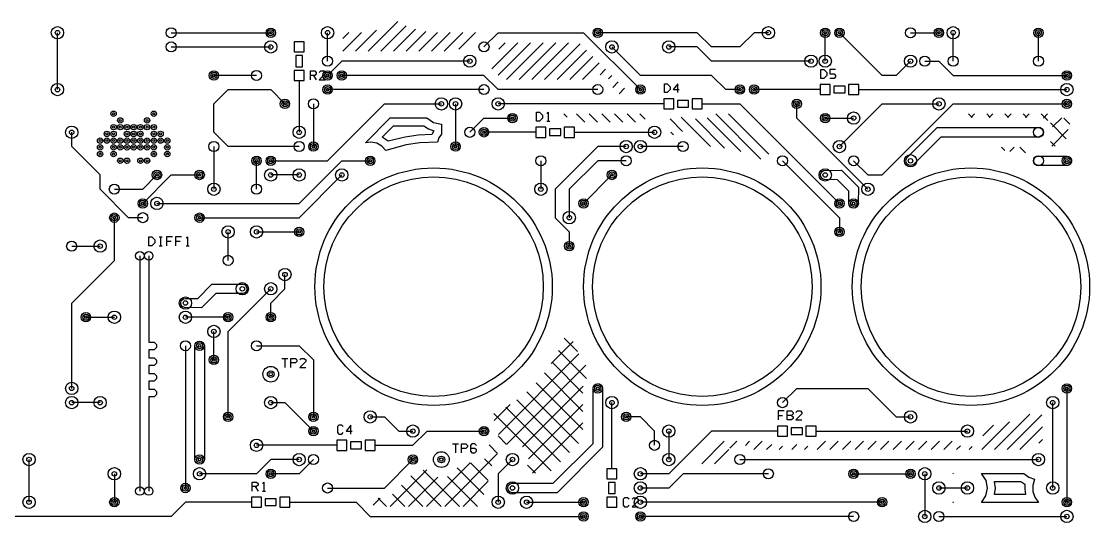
# Model space of a CAD drawing. Extents: x 8 to 285, y 7 to 52.
# Drawn here: x 189.8 to 285.2, y 7.1 to 51.8 of the extents above; entities that cross this region are included whole.
import ezdxf

# ---------------------------------------------------------------- set-up
doc = ezdxf.new("R2010")
doc.units = 0
doc.layers.add('SCORE', color=5, linetype='CONTINUOUS')

msp = doc.modelspace()

# ---------------------------------------------------------------- linework, layer by layer
at = {"layer": 'SCORE'}
for p, q in [((220.8035, 49.16), (223.4546, 51.8111)), ((193.04, 45.72), (193.04, 50.8)), ((203.2, 50.8), (212.09, 50.8)), ((217.17, 48.26), (217.17, 50.8)), ((218.5191, 50.2697), (219.0594, 50.81)), ((218.5408, 49.16), (220.2079, 50.8272)), ((219.6722, 49.16), (221.5519, 51.0397)), ((221.9349, 49.16), (224.193, 51.4181)), ((223.0663, 49.16), (225.0101, 51.1038)), ((224.1976, 49.16), (225.935, 50.8974)), ((225.329, 49.16), (226.979, 50.81)), ((226.4604, 49.16), (228.1104, 50.81)), ((227.5918, 49.16), (229.2418, 50.81)), ((228.9002, 49.337), (230.3731, 50.81)), ((231.14, 49.53), (232.41, 50.8)), ((232.41, 50.8), (240.03, 50.8)), ((240.03, 50.8), (245.11, 45.72)), ((250.19, 50.8), (241.3, 50.8)), ((251.46, 49.53), (250.19, 50.8)), ((255.27, 50.8), (254, 49.53)), ((256.54, 50.8), (255.27, 50.8)), ((261.62, 48.26), (261.62, 50.8)), ((266.7, 46.99), (262.89, 50.8)), ((269.24, 50.8), (271.78, 50.8)), ((273.05, 48.26), (273.05, 50.8)), ((280.67, 48.26), (280.67, 50.8)), ((215.08, 49.98), (214.18, 49.98)), ((214.18, 49.98), (214.18, 49.08)), ((215.08, 49.08), (215.08, 49.98)), ((231.8386, 47.5642), (234.1744, 49.9)), ((232.4043, 46.9985), (235.3057, 49.9)), ((232.4748, 49.3318), (233.043, 49.9)), ((233.1571, 46.62), (236.4371, 49.9)), ((234.2885, 46.62), (237.5685, 49.9)), ((235.4198, 46.62), (238.6998, 49.9)), ((236.5512, 46.62), (239.7442, 49.813)), ((203.2, 49.53), (212.09, 49.53)), ((214.18, 49.08), (215.08, 49.08)), ((214.93, 48.76), (214.33, 48.76)), ((214.33, 48.76), (214.33, 47.76)), ((214.93, 47.76), (214.93, 48.76)), ((237.6826, 46.62), (240.3099, 49.2473)), ((238.814, 46.62), (240.8756, 48.6816)), ((245.11, 46.99), (242.57, 49.53)), ((250.19, 49.53), (247.65, 49.53)), ((251.46, 48.26), (250.19, 49.53)), ((254, 49.53), (251.46, 49.53)), ((214.33, 47.76), (214.93, 47.76)), ((218.44, 48.26), (217.17, 46.99)), ((229.87, 48.26), (218.44, 48.26)), ((239.9453, 46.62), (241.4413, 48.1159)), ((260.35, 48.26), (251.46, 48.26)), ((269.24, 48.26), (267.97, 46.99)), ((270.51, 48.26), (271.78, 48.26)), ((271.78, 48.26), (273.05, 46.99)), ((210.82, 46.99), (207.01, 46.99)), ((215.08, 47.44), (214.18, 47.44)), ((214.18, 47.44), (214.18, 46.54)), ((215.08, 46.54), (215.08, 47.44)), ((215.63, 46.59), (215.63, 47.39)), ((215.63, 47.39), (216.03, 47.39)), ((216.03, 46.99), (215.63, 46.99)), ((215.8967, 46.99), (216.1633, 46.59)), ((216.03, 47.39), (216.1633, 47.2567)), ((216.1633, 47.1233), (216.03, 46.99)), ((216.1633, 47.2567), (216.1633, 47.1233)), ((216.43, 47.2567), (216.5633, 47.39)), ((216.9633, 47.1233), (216.43, 46.59)), ((216.5633, 47.39), (216.83, 47.39)), ((216.83, 47.39), (216.9633, 47.2567)), ((216.9633, 47.2567), (216.9633, 47.1233)), ((231.14, 46.99), (218.44, 46.99)), ((232.41, 45.72), (231.14, 46.99)), ((241.5098, 47.0531), (242.007, 47.5503)), ((242.2582, 46.6701), (242.5726, 46.9846)), ((251.46, 46.99), (245.11, 46.99)), ((252.73, 45.72), (251.46, 46.99)), ((261.22, 46.72), (261.22, 47.52)), ((261.22, 47.52), (261.4867, 47.52)), ((261.4867, 47.52), (261.7533, 47.2533)), ((261.7533, 46.9867), (261.4867, 46.72)), ((261.7533, 47.2533), (261.7533, 46.9867)), ((262.5533, 47.52), (262.02, 47.52)), ((262.02, 47.52), (262.02, 47.12)), ((262.02, 47.12), (262.42, 47.12)), ((262.42, 47.12), (262.5533, 46.9867)), ((262.5533, 46.8533), (262.42, 46.72)), ((262.5533, 46.9867), (262.5533, 46.8533)), ((267.97, 46.99), (266.7, 46.99)), ((273.05, 46.99), (283.21, 46.99)), ((214.18, 46.54), (215.08, 46.54)), ((214.63, 46.54), (214.63, 44.45)), ((216.43, 46.59), (216.9633, 46.59)), ((242.6352, 45.9157), (243.1383, 46.4189)), ((243.2008, 45.35), (243.704, 45.8532)), ((247.25, 45.45), (247.25, 46.25)), ((247.25, 46.25), (247.5167, 46.25)), ((247.5167, 46.25), (247.7833, 45.9833)), ((247.7833, 45.9833), (247.7833, 45.7167)), ((248.45, 46.25), (248.05, 45.7167)), ((248.45, 45.45), (248.45, 46.25)), ((262.07, 46.17), (261.17, 46.17)), ((261.17, 46.17), (261.17, 45.27)), ((261.4867, 46.72), (261.22, 46.72)), ((262.42, 46.72), (262.02, 46.72)), ((262.07, 45.27), (262.07, 46.17)), ((263.39, 46.02), (262.39, 46.02)), ((262.39, 46.02), (262.39, 45.42)), ((263.39, 45.42), (263.39, 46.02)), ((264.61, 46.17), (263.71, 46.17)), ((263.71, 46.17), (263.71, 45.27)), ((264.61, 45.27), (264.61, 46.17)), ((207.01, 44.45), (208.28, 45.72)), ((208.28, 45.72), (212.09, 45.72)), ((212.09, 45.72), (213.36, 44.45)), ((231.14, 45.72), (217.17, 45.72)), ((241.3, 45.72), (232.41, 45.72)), ((248.1, 44.9), (247.2, 44.9)), ((247.2, 44.9), (247.2, 44)), ((247.5167, 45.45), (247.25, 45.45)), ((247.7833, 45.7167), (247.5167, 45.45)), ((248.05, 45.7167), (248.5833, 45.7167)), ((248.1, 44), (248.1, 44.9)), ((250.64, 44.9), (249.74, 44.9)), ((249.74, 44.9), (249.74, 44)), ((250.64, 44), (250.64, 44.9)), ((254, 45.72), (252.73, 45.72)), ((259.08, 45.72), (255.27, 45.72)), ((261.17, 45.72), (259.08, 45.72)), ((261.17, 45.27), (262.07, 45.27)), ((262.39, 45.42), (263.39, 45.42)), ((263.71, 45.27), (264.61, 45.27)), ((264.61, 45.72), (266.7, 45.72)), ((266.7, 45.72), (283.21, 45.72)), ((207.01, 41.91), (207.01, 44.45)), ((214.63, 44.45), (214.63, 41.91)), ((215.9, 44.45), (215.9, 40.64)), ((217.17, 39.37), (222.25, 44.45)), ((222.25, 44.45), (227.33, 44.45)), ((228.6, 44.45), (228.6, 40.64)), ((245.11, 44.45), (232.41, 44.45)), ((247.2, 44.45), (245.11, 44.45)), ((247.2, 44), (248.1, 44)), ((249.42, 44.75), (248.42, 44.75)), ((248.42, 44.75), (248.42, 44.15)), ((248.42, 44.15), (249.42, 44.15)), ((249.42, 44.15), (249.42, 44.75)), ((249.74, 44), (250.64, 44)), ((250.64, 44.45), (252.73, 44.45)), ((252.73, 44.45), (254, 44.45)), ((254, 44.45), (262.89, 35.56)), ((259.08, 43.18), (259.08, 44.45)), ((262.89, 40.64), (266.7, 44.45)), ((266.7, 38.1), (273.05, 44.45)), ((266.7, 44.45), (271.78, 44.45)), ((273.05, 44.45), (283.21, 44.45)), ((220.5514, 40.9836), (222.7678, 43.2)), ((222.7678, 43.2), (226.0355, 43.2)), ((226.0355, 43.2), (226.6165, 42.798)), ((229.87, 41.91), (231.14, 43.18)), ((231.14, 43.18), (233.68, 43.18)), ((235.82, 42.91), (235.82, 43.71)), ((235.82, 43.71), (236.0867, 43.71)), ((236.0867, 43.71), (236.3533, 43.4433)), ((236.3533, 43.1767), (236.0867, 42.91)), ((236.3533, 43.4433), (236.3533, 43.1767)), ((236.7533, 43.5767), (236.8867, 43.71)), ((236.8867, 43.71), (236.8867, 42.91)), ((238.2747, 43.55), (238.5647, 43.26)), ((239.4061, 43.55), (240.1461, 42.81)), ((240.5374, 43.55), (241.2774, 42.81)), ((241.6688, 43.55), (242.4088, 42.81)), ((242.8002, 43.55), (243.5402, 42.81)), ((243.9315, 43.55), (244.6715, 42.81)), ((245.0629, 43.55), (245.5294, 43.0836)), ((247.7757, 43.1), (248.8865, 41.9892)), ((248.757, 43.25), (251.3612, 40.6458)), ((250.0384, 43.1), (252.6303, 40.5081)), ((251.0635, 43.2063), (254.0773, 40.1924)), ((251.8511, 43.55), (255.8836, 39.5176)), ((252.9825, 43.55), (256.5886, 39.9439)), ((265.43, 36.83), (259.08, 43.18)), ((261.62, 43.18), (264.16, 43.18)), ((274.419, 43.55), (274.739, 43.23)), ((274.6461, 43.23), (274.9661, 43.55)), ((276.0453, 43.55), (276.3653, 43.23)), ((276.2725, 43.23), (276.5925, 43.55)), ((277.6717, 43.55), (277.9917, 43.23)), ((277.8988, 43.23), (278.2188, 43.55)), ((279.298, 43.55), (279.618, 43.23)), ((279.5252, 43.23), (279.8452, 43.55)), ((280.9244, 43.55), (281.5008, 42.9736)), ((281.108, 43.1865), (281.4715, 43.55)), ((281.9332, 42.3853), (282.7581, 43.2103)), ((282.9427, 43.158), (283.4743, 42.6264)), ((222.0444, 41.4867), (223.0577, 42.5)), ((223.0577, 42.5), (225.7664, 42.5)), ((225.7664, 42.5), (226.1756, 42.2331)), ((226.1756, 42.2331), (226.65, 42.045)), ((226.65, 42.045), (226.4938, 41.7254)), ((226.6165, 42.798), (227.35, 42.6507)), ((227.35, 42.6507), (227.35, 41.7468)), ((236.67, 42.36), (235.77, 42.36)), ((235.77, 42.36), (235.77, 41.46)), ((236.0867, 42.91), (235.82, 42.91)), ((236.67, 41.46), (236.67, 42.36)), ((236.7533, 42.91), (237.02, 42.91)), ((237.99, 42.21), (236.99, 42.21)), ((236.99, 42.21), (236.99, 41.61)), ((237.99, 41.61), (237.99, 42.21)), ((239.21, 42.36), (238.31, 42.36)), ((238.31, 42.36), (238.31, 41.46)), ((239.21, 41.46), (239.21, 42.36)), ((268.9153, 39.6364), (271.606, 42.33)), ((271.606, 42.33), (280.67, 42.33)), ((280.67, 42.33), (280.8307, 42.298)), ((280.8307, 42.298), (280.967, 42.207)), ((280.967, 42.207), (281.058, 42.0707)), ((281.058, 42.0707), (281.09, 41.91)), ((281.7336, 42.7408), (283.1584, 41.316)), ((281.8601, 40.6858), (283.3269, 42.1527)), ((194.31, 40.64), (194.31, 41.91)), ((208.28, 40.64), (207.01, 41.91)), ((221.0413, 41.0385), (220.5514, 40.9836)), ((221.5618, 40.935), (221.0413, 41.0385)), ((222.5885, 41.11), (222.0444, 41.4867)), ((224.0883, 41.4863), (222.5885, 41.11)), ((225.2729, 41.6603), (224.0883, 41.4863)), ((226.4938, 41.7254), (225.2729, 41.6603)), ((227.1151, 41.4031), (226.9732, 41.0153)), ((227.35, 41.7468), (227.1151, 41.4031)), ((233.68, 41.91), (231.14, 41.91)), ((235.77, 41.91), (233.68, 41.91)), ((235.77, 41.46), (236.67, 41.46)), ((236.99, 41.61), (237.99, 41.61)), ((238.31, 41.46), (239.21, 41.46)), ((239.21, 41.91), (241.3, 41.91)), ((241.3, 41.91), (246.38, 41.91)), ((247.8293, 41.9149), (248.0625, 41.6818)), ((271.954, 41.49), (269.5064, 39.0453)), ((280.67, 41.49), (271.954, 41.49)), ((280.8307, 41.522), (280.67, 41.49)), ((280.967, 41.613), (280.8307, 41.522)), ((281.058, 41.7493), (280.967, 41.613)), ((281.09, 41.91), (281.058, 41.7493)), ((281.7488, 41.0992), (282.1612, 40.6868)), ((196.85, 38.1), (194.31, 40.64)), ((207.01, 40.64), (207.01, 36.83)), ((214.63, 40.64), (208.28, 40.64)), ((222.0182, 40.6775), (221.5618, 40.935)), ((222.3733, 40.2895), (222.0182, 40.6775)), ((224.191, 40.7939), (222.3733, 40.2895)), ((225.4098, 40.9704), (224.191, 40.7939)), ((226.9732, 41.0153), (225.4098, 40.9704)), ((241.3, 40.64), (237.49, 36.83)), ((243.84, 40.64), (241.3, 40.64)), ((248.92, 40.64), (245.11, 40.64)), ((277.379, 40.59), (277.676, 40.293)), ((278.1066, 40.1851), (278.5115, 40.59)), ((279.0053, 40.59), (279.5197, 40.0757)), ((210.82, 36.83), (210.82, 39.37)), ((212.09, 39.37), (217.17, 39.37)), ((214.63, 35.56), (218.44, 39.37)), ((218.44, 39.37), (220.98, 39.37)), ((236.22, 39.37), (236.22, 36.83)), ((241.3, 39.37), (238.76, 36.83)), ((243.84, 39.37), (241.3, 39.37)), ((257.81, 39.37), (262.89, 34.29)), ((264.16, 39.37), (265.43, 38.1)), ((268.82, 39.37), (268.8381, 39.4919)), ((268.8381, 39.2481), (268.82, 39.37)), ((268.8381, 39.4919), (268.9153, 39.6364)), ((268.9153, 39.1036), (268.8381, 39.2481)), ((280.2581, 39.4519), (280.3208, 39.6033)), ((280.2581, 39.2881), (280.2581, 39.4519)), ((280.2996, 39.172), (280.2581, 39.2881)), ((280.4036, 39.0453), (280.2996, 39.172)), ((280.3208, 39.6033), (280.4367, 39.7192)), ((280.4367, 39.7192), (280.5881, 39.7819)), ((280.5881, 39.7819), (283.21, 39.79)), ((283.21, 39.79), (283.3707, 39.758)), ((283.3707, 39.758), (283.4764, 39.6947)), ((283.5592, 39.1367), (283.4433, 39.0208)), ((283.4764, 39.6947), (283.5804, 39.568)), ((283.6119, 39.2481), (283.5592, 39.1367)), ((283.5804, 39.568), (283.628, 39.4112)), ((283.628, 39.4112), (283.6119, 39.2481)), ((261.202, 38.1412), (261.2496, 38.298)), ((261.2496, 38.298), (261.3536, 38.4247)), ((261.3536, 38.4247), (261.4981, 38.5019)), ((261.4981, 38.5019), (263.064, 38.52)), ((263.064, 38.52), (264.58, 37.004)), ((269.042, 38.9996), (268.9153, 39.1036)), ((269.1988, 38.952), (269.042, 38.9996)), ((269.3619, 38.9681), (269.1988, 38.952)), ((269.5064, 39.0453), (269.3619, 38.9681)), ((280.6288, 38.952), (280.4036, 39.0453)), ((283.2919, 38.9581), (280.6288, 38.952)), ((283.4433, 39.0208), (283.2919, 38.9581)), ((196.85, 36.83), (196.85, 38.1)), ((200.66, 35.56), (203.2, 38.1)), ((200.66, 36.83), (201.93, 38.1)), ((203.2, 38.1), (205.74, 38.1)), ((214.63, 38.1), (212.09, 38.1)), ((214.63, 34.29), (218.44, 38.1)), ((242.57, 38.1), (240.03, 35.56)), ((261.2181, 37.9781), (261.202, 38.1412)), ((261.3536, 37.7753), (261.2181, 37.9781)), ((261.5381, 37.6881), (261.3536, 37.7753)), ((262.716, 37.68), (261.5381, 37.6881)), ((263.74, 36.656), (262.716, 37.68)), ((265.43, 38.1), (266.7, 38.1)), ((199.39, 34.29), (196.85, 36.83)), ((198.12, 36.83), (200.66, 36.83)), ((237.49, 36.83), (237.49, 34.29)), ((238.76, 36.83), (238.76, 34.29)), ((263.742, 35.5188), (263.74, 36.656)), ((264.58, 37.004), (264.578, 35.5188)), ((201.93, 35.56), (214.63, 35.56)), ((263.8108, 35.3267), (263.742, 35.5188)), ((263.8936, 35.2353), (263.8108, 35.3267)), ((264.5092, 35.3267), (264.3207, 35.172)), ((264.578, 35.5188), (264.5092, 35.3267)), ((264.0381, 35.1581), (263.8936, 35.2353)), ((264.16, 35.14), (264.0381, 35.1581)), ((264.3207, 35.172), (264.16, 35.14)), ((198.12, 30.48), (198.12, 34.29)), ((200.66, 34.29), (199.39, 34.29)), ((205.74, 34.29), (214.63, 34.29)), ((237.49, 34.29), (238.76, 33.02)), ((262.89, 34.29), (262.89, 33.02)), ((201.19, 31.79), (201.19, 32.59)), ((201.19, 32.59), (201.4567, 32.59)), ((201.4567, 32.59), (201.7233, 32.3233)), ((202.1233, 32.59), (202.39, 32.59)), ((202.2567, 32.59), (202.2567, 31.79)), ((203.3233, 32.59), (202.79, 32.59)), ((202.79, 32.59), (202.79, 31.79)), ((204.1233, 32.59), (203.59, 32.59)), ((203.59, 32.59), (203.59, 31.79)), ((204.5233, 32.4567), (204.6567, 32.59)), ((204.6567, 32.59), (204.6567, 31.79)), ((208.28, 30.48), (208.28, 33.02)), ((210.82, 33.02), (214.63, 33.02)), ((238.76, 33.02), (238.76, 31.75)), ((194.31, 31.75), (196.85, 31.75)), ((201.4567, 31.79), (201.19, 31.79)), ((201.7233, 32.0567), (201.4567, 31.79)), ((201.7233, 32.3233), (201.7233, 32.0567)), ((202.1233, 31.79), (202.39, 31.79)), ((202.79, 32.19), (203.19, 32.19)), ((203.59, 32.19), (203.99, 32.19)), ((204.5233, 31.79), (204.79, 31.79)), ((200.39, 30.89), (200.39, 9.89)), ((201.19, 30.89), (201.19, 23.19)), ((194.31, 26.67), (198.12, 30.48)), ((213.36, 27.94), (213.36, 29.21)), ((205.566, 27.09), (206.836, 28.36)), ((206.836, 28.36), (209.5912, 28.358)), ((208.28, 24.13), (212.09, 27.94)), ((209.5912, 28.358), (209.748, 28.3104)), ((209.748, 28.3104), (209.847, 28.237)), ((209.8992, 27.7067), (209.7833, 27.5908)), ((209.847, 28.237), (209.9619, 28.0219)), ((209.9619, 27.8581), (209.8992, 27.7067)), ((209.9619, 28.0219), (209.9619, 27.8581)), ((212.09, 26.67), (213.36, 27.94)), ((204.052, 26.7112), (204.0996, 26.868)), ((204.0996, 26.868), (204.173, 26.967)), ((204.173, 26.967), (204.3093, 27.058)), ((204.3093, 27.058), (204.47, 27.09)), ((204.47, 27.09), (205.566, 27.09)), ((207.184, 27.52), (205.914, 26.25)), ((209.6319, 27.5281), (207.184, 27.52)), ((209.7833, 27.5908), (209.6319, 27.5281)), ((194.31, 19.05), (194.31, 26.67)), ((204.0681, 26.5481), (204.052, 26.7112)), ((204.173, 26.373), (204.0681, 26.5481)), ((204.3881, 26.2581), (204.173, 26.373)), ((205.914, 26.25), (204.3881, 26.2581)), ((212.09, 25.4), (212.09, 26.67)), ((195.58, 25.4), (198.12, 25.4)), ((208.28, 25.4), (204.47, 25.4)), ((207.01, 21.59), (207.01, 24.13)), ((208.28, 16.51), (208.28, 24.13)), ((201.19, 23.19), (201.67, 23.19)), ((201.67, 23.19), (201.89, 22.97)), ((201.89, 22.97), (201.89, 22.71)), ((205.32, 22.86), (205.352, 23.0207)), ((205.352, 23.0207), (205.443, 23.157)), ((205.443, 23.157), (205.5793, 23.248)), ((205.5793, 23.248), (205.74, 23.28)), ((205.74, 23.28), (205.9007, 23.248)), ((205.9007, 23.248), (206.037, 23.157)), ((206.037, 23.157), (206.128, 23.0207)), ((206.128, 23.0207), (206.16, 22.86)), ((237.1535, 21.2862), (239.0923, 23.225)), ((238.3132, 23.5431), (239.506, 22.3502)), ((201.67, 22.49), (201.19, 22.49)), ((201.19, 22.49), (201.19, 21.79)), ((201.89, 22.71), (201.67, 22.49)), ((204.47, 22.86), (204.47, 10.16)), ((205.32, 12.7), (205.32, 22.86)), ((206.16, 22.86), (206.16, 12.7)), ((210.82, 22.86), (214.63, 22.86)), ((214.63, 22.86), (215.9, 21.59)), ((232.4223, 14.9286), (239.6218, 22.1282)), ((237.8079, 22.422), (240.3088, 19.9212)), ((201.19, 21.79), (201.67, 21.79)), ((201.67, 21.09), (201.19, 21.09)), ((201.19, 21.09), (201.19, 20.39)), ((201.67, 21.79), (201.89, 21.57)), ((201.89, 21.31), (201.67, 21.09)), ((201.89, 21.57), (201.89, 21.31)), ((213.09, 21.72), (213.6233, 21.72)), ((213.3567, 21.72), (213.3567, 20.92)), ((213.89, 20.92), (213.89, 21.72)), ((213.89, 21.72), (214.29, 21.72)), ((214.29, 21.32), (213.89, 21.32)), ((214.29, 21.72), (214.4233, 21.5867)), ((214.4233, 21.4533), (214.29, 21.32)), ((214.4233, 21.5867), (214.4233, 21.4533)), ((214.69, 21.5867), (214.8233, 21.72)), ((215.2233, 21.4533), (214.69, 20.92)), ((214.8233, 21.72), (215.09, 21.72)), ((215.09, 21.72), (215.2233, 21.5867)), ((215.2233, 21.5867), (215.2233, 21.4533)), ((215.9, 21.59), (215.9, 16.51)), ((233.1807, 14.0606), (240.235, 21.115)), ((237.2149, 21.3887), (239.9818, 18.6218)), ((201.19, 20.39), (201.67, 20.39)), ((201.67, 20.39), (201.89, 20.17)), ((201.89, 20.17), (201.89, 19.91)), ((214.69, 20.92), (215.2233, 20.92)), ((236.5413, 20.4359), (239.9812, 16.9961)), ((201.67, 19.69), (201.19, 19.69)), ((201.19, 19.69), (201.19, 18.99)), ((201.89, 19.91), (201.67, 19.69)), ((234.5815, 13.8351), (239.9956, 19.2493)), ((235.7913, 19.5596), (239.9805, 15.3704)), ((240.88, 14.144), (240.882, 19.0912)), ((240.882, 19.0912), (240.912, 19.2107)), ((240.912, 19.2107), (241.003, 19.347)), ((241.003, 19.347), (241.102, 19.4204)), ((241.102, 19.4204), (241.2588, 19.468)), ((241.2588, 19.468), (241.4219, 19.4519)), ((241.4219, 19.4519), (241.5664, 19.3747)), ((241.5664, 19.3747), (241.6704, 19.248)), ((241.6704, 19.248), (241.718, 19.0912)), ((241.718, 19.0912), (241.72, 13.796)), ((201.19, 18.99), (201.67, 18.99)), ((201.67, 18.29), (201.19, 18.29)), ((201.19, 18.29), (201.19, 9.89)), ((201.67, 18.99), (201.89, 18.77)), ((201.89, 18.51), (201.67, 18.29)), ((201.89, 18.77), (201.89, 18.51)), ((234.9667, 18.7579), (239.5939, 14.1307)), ((257.81, 17.78), (259.08, 19.05)), ((259.08, 19.05), (265.43, 19.05)), ((265.43, 19.05), (267.97, 16.51)), ((283.21, 19.05), (283.21, 8.89)), ((196.85, 17.78), (194.31, 17.78)), ((212.09, 17.78), (213.36, 17.78)), ((213.36, 17.78), (215.9, 15.24)), ((232.0566, 16.1893), (233.4838, 17.6165)), ((233.0909, 17.381), (237.9675, 12.5043)), ((234.0673, 18.0309), (238.7807, 13.3175)), ((235.1284, 12.7557), (239.9814, 17.6087)), ((242.57, 13.97), (242.57, 17.78)), ((281.94, 10.16), (281.94, 17.78)), ((220.98, 16.51), (222.25, 16.51)), ((222.25, 16.51), (223.52, 15.24)), ((232.0326, 16.8129), (237.1544, 11.6911)), ((245.11, 16.51), (243.84, 16.51)), ((246.38, 15.24), (245.11, 16.51)), ((257.9433, 17.04), (257.41, 17.04)), ((257.41, 17.04), (257.41, 16.24)), ((257.41, 16.64), (257.81, 16.64)), ((258.21, 16.24), (258.21, 17.04)), ((258.21, 17.04), (258.61, 17.04)), ((258.61, 16.64), (258.21, 16.64)), ((258.61, 16.24), (258.21, 16.24)), ((258.61, 17.04), (258.7433, 16.9067)), ((258.7433, 16.7733), (258.61, 16.64)), ((258.61, 16.64), (258.7433, 16.5067)), ((258.7433, 16.3733), (258.61, 16.24)), ((258.7433, 16.9067), (258.7433, 16.7733)), ((258.7433, 16.5067), (258.7433, 16.3733)), ((259.01, 16.9067), (259.1433, 17.04)), ((259.5433, 16.7733), (259.01, 16.24)), ((259.01, 16.24), (259.5433, 16.24)), ((259.1433, 17.04), (259.41, 17.04)), ((259.41, 17.04), (259.5433, 16.9067)), ((259.5433, 16.9067), (259.5433, 16.7733)), ((267.97, 16.51), (269.24, 16.51)), ((276.7528, 13.6), (279.9058, 16.753)), ((277.8842, 13.6), (280.9791, 16.6949)), ((218.1733, 15.77), (218.04, 15.6367)), ((218.04, 15.6367), (218.04, 15.1033)), ((218.44, 15.77), (218.1733, 15.77)), ((218.5733, 15.6367), (218.44, 15.77)), ((219.24, 15.77), (218.84, 15.2367)), ((219.24, 14.97), (219.24, 15.77)), ((235.478, 11.479), (239.9808, 15.9817)), ((258.26, 15.69), (257.36, 15.69)), ((257.36, 15.69), (257.36, 14.79)), ((258.26, 14.79), (258.26, 15.69)), ((259.58, 15.54), (258.58, 15.54)), ((258.58, 15.54), (258.58, 14.94)), ((259.58, 14.94), (259.58, 15.54)), ((260.8, 15.69), (259.9, 15.69)), ((259.9, 15.69), (259.9, 14.79)), ((260.8, 14.79), (260.8, 15.69)), ((275.6215, 13.6), (278.0929, 16.0715)), ((275.7059, 14.8158), (276.6441, 15.754)), ((279.0156, 13.6), (281.04, 15.6244)), ((218.89, 14.42), (217.99, 14.42)), ((217.99, 14.42), (217.99, 13.52)), ((218.04, 15.1033), (218.1733, 14.97)), ((218.1733, 14.97), (218.44, 14.97)), ((218.44, 14.97), (218.5733, 15.1033)), ((218.84, 15.2367), (219.3733, 15.2367)), ((218.89, 13.52), (218.89, 14.42)), ((221.43, 14.42), (220.53, 14.42)), ((220.53, 14.42), (220.53, 13.52)), ((221.43, 13.52), (221.43, 14.42)), ((223.52, 15.24), (224.79, 15.24)), ((224.79, 13.97), (226.06, 15.24)), ((226.06, 15.24), (231.14, 15.24)), ((232.393, 14.8261), (233.1644, 14.0548)), ((246.38, 13.97), (246.38, 15.24)), ((251.46, 15.24), (247.65, 11.43)), ((247.65, 15.24), (247.65, 12.7)), ((250.5927, 12.33), (252.6027, 14.34)), ((255.27, 15.24), (251.46, 15.24)), ((253.0957, 13.7017), (253.7341, 14.34)), ((254.4849, 13.9595), (254.8654, 14.34)), ((255.2568, 13.6), (255.9968, 14.34)), ((257.36, 15.24), (255.27, 15.24)), ((257.36, 14.79), (258.26, 14.79)), ((258.58, 14.94), (259.58, 14.94)), ((259.9, 14.79), (260.8, 14.79)), ((260.8, 15.24), (262.89, 15.24)), ((260.9137, 13.6), (261.6537, 14.34)), ((262.045, 13.6), (262.785, 14.34)), ((262.89, 15.24), (274.32, 15.24)), ((263.1764, 13.6), (263.9164, 14.34)), ((264.3078, 13.6), (265.0478, 14.34)), ((265.4391, 13.6), (266.1791, 14.34)), ((266.5705, 13.6), (267.3105, 14.34)), ((267.7019, 13.6), (268.4419, 14.34)), ((268.8333, 13.6), (269.5733, 14.34)), ((269.9646, 13.6), (270.7046, 14.34)), ((271.096, 13.6), (271.836, 14.34)), ((272.2274, 13.6), (272.9674, 14.34)), ((280.6963, 14.1493), (281.04, 14.493)), ((215.9, 13.97), (210.82, 13.97)), ((217.99, 13.97), (215.9, 13.97)), ((217.99, 13.52), (218.89, 13.52)), ((220.21, 14.27), (219.21, 14.27)), ((219.21, 14.27), (219.21, 13.67)), ((219.21, 13.67), (220.21, 13.67)), ((220.21, 13.67), (220.21, 14.27)), ((220.53, 13.52), (221.43, 13.52)), ((221.43, 13.97), (223.52, 13.97)), ((223.52, 13.97), (224.79, 13.97)), ((228.33, 14.1), (228.8633, 14.1)), ((228.5967, 14.1), (228.5967, 13.3)), ((229.13, 13.3), (229.13, 14.1)), ((229.13, 14.1), (229.53, 14.1)), ((229.53, 13.7), (229.13, 13.7)), ((229.53, 14.1), (229.6633, 13.9667)), ((229.6633, 13.8333), (229.53, 13.7)), ((229.6633, 13.9667), (229.6633, 13.8333)), ((230.0633, 14.1), (229.93, 13.9667)), ((229.93, 13.9667), (229.93, 13.4333)), ((230.33, 13.7), (229.93, 13.7)), ((229.93, 13.4333), (230.0633, 13.3)), ((230.33, 14.1), (230.0633, 14.1)), ((230.4633, 13.9667), (230.33, 14.1)), ((230.4633, 13.5667), (230.33, 13.7)), ((230.33, 13.3), (230.4633, 13.4333)), ((230.4633, 13.4333), (230.4633, 13.5667)), ((231.5924, 14.0004), (232.3402, 13.2527)), ((237.316, 10.58), (240.88, 14.144)), ((241.72, 13.796), (237.664, 9.74)), ((242.57, 11.88), (242.57, 13.97)), ((251.7241, 12.33), (252.9983, 13.6043)), ((256.3882, 13.6), (256.8424, 14.0542)), ((257.5195, 13.6), (257.8095, 13.89)), ((258.6509, 13.6), (259.0909, 14.04)), ((259.7823, 13.6), (260.0723, 13.89)), ((273.3587, 13.6), (273.6923, 13.9336)), ((274.4901, 13.6), (274.7442, 13.8541)), ((190.5, 8.89), (190.5, 12.7)), ((205.352, 12.5393), (205.32, 12.7)), ((205.443, 12.403), (205.352, 12.5393)), ((206.128, 12.5393), (206.037, 12.403)), ((206.16, 12.7), (206.128, 12.5393)), ((212.09, 12.7), (210.82, 11.43)), ((214.63, 12.7), (212.09, 12.7)), ((215.9, 12.7), (214.63, 11.43)), ((222.25, 10.16), (224.79, 12.7)), ((227.6411, 8.5211), (232.3194, 13.1993)), ((230.0633, 13.3), (230.33, 13.3)), ((231.1927, 12.7738), (231.8368, 12.1296)), ((233.68, 12.7), (232.41, 11.43)), ((254, 12.7), (280.67, 12.7)), ((205.5793, 12.312), (205.443, 12.403)), ((205.74, 12.28), (205.5793, 12.312)), ((205.9007, 12.312), (205.74, 12.28)), ((206.037, 12.403), (205.9007, 12.312)), ((222.7612, 8.5203), (226.0213, 11.7803)), ((225.7085, 11.7526), (228.9398, 8.5213)), ((226.0145, 8.5208), (229.8937, 12.4)), ((228.75, 11.9638), (231.1349, 9.5789)), ((229.9401, 12.4), (231.51, 10.8301)), ((235.0348, 12.1844), (235.74, 11.4791)), ((243.02, 11.88), (242.12, 11.88)), ((242.12, 11.88), (242.12, 10.98)), ((243.02, 10.98), (243.02, 11.88)), ((198.12, 11.43), (198.12, 8.89)), ((210.82, 11.43), (205.74, 11.43)), ((210.42, 9.89), (210.42, 10.69)), ((210.42, 10.69), (210.82, 10.69)), ((210.82, 10.69), (210.9533, 10.5567)), ((210.9533, 10.5567), (210.9533, 10.4233)), ((211.3533, 10.5567), (211.4867, 10.69)), ((211.4867, 10.69), (211.4867, 9.89)), ((214.63, 11.43), (212.09, 11.43)), ((224.3878, 8.5205), (227.0019, 11.1346)), ((224.5988, 11.236), (227.3137, 8.521)), ((227.8867, 11.2007), (230.5659, 8.5216)), ((229.2677, 8.5213), (231.51, 10.7637)), ((232.41, 11.43), (232.41, 8.89)), ((233.3096, 10.358), (233.4467, 10.5092)), ((233.4467, 10.5092), (233.6388, 10.578)), ((233.6388, 10.578), (237.316, 10.58)), ((242.12, 10.98), (243.02, 10.98)), ((242.87, 10.66), (242.27, 10.66)), ((242.27, 10.66), (242.27, 9.66)), ((242.87, 9.66), (242.87, 10.66)), ((247.65, 11.43), (245.11, 11.43)), ((248.92, 11.43), (247.65, 10.16)), ((256.54, 11.43), (248.92, 11.43)), ((264.16, 11.43), (269.24, 11.43)), ((270.51, 11.43), (270.51, 7.62)), ((273.05, 11.4346), (273.036, 11.4486)), ((273.036, 11.4486), (273.064, 11.4486)), ((273.064, 11.4486), (273.05, 11.4346)), ((275.5755, 11.4491), (279.3756, 11.4499)), ((275.9927, 10.8236), (275.5755, 11.4491)), ((276.1193, 10.133), (275.9927, 10.8236)), ((276.7489, 10.7494), (279.1066, 10.7499)), ((276.8193, 10.133), (276.7489, 10.7494)), ((279.1066, 10.7499), (279.4652, 10.5101)), ((279.3756, 11.4499), (279.798, 11.1258)), ((279.4652, 10.5101), (279.4423, 10.0643)), ((279.798, 11.1258), (280.3165, 10.9357)), ((280.3165, 10.9357), (280.1562, 10.3973)), ((210.82, 10.29), (210.42, 10.29)), ((210.6867, 10.29), (210.9533, 9.89)), ((210.9533, 10.4233), (210.82, 10.29)), ((211.3533, 9.89), (211.62, 9.89)), ((217.17, 10.16), (222.25, 10.16)), ((222.9724, 9.6096), (224.0616, 8.5205)), ((223.7856, 10.4228), (225.6877, 8.5207)), ((233.262, 10.2012), (233.3096, 10.358)), ((233.292, 9.9993), (233.262, 10.2012)), ((233.4467, 9.8108), (233.292, 9.9993)), ((233.6388, 9.742), (233.4467, 9.8108)), ((237.664, 9.74), (233.6388, 9.742)), ((242.27, 9.66), (242.87, 9.66)), ((247.65, 10.16), (245.11, 10.16)), ((274.32, 10.16), (271.78, 10.16)), ((275.972, 9.4465), (276.1193, 10.133)), ((276.7488, 9.57), (276.8193, 10.133)), ((279.5112, 9.57), (276.7488, 9.57)), ((279.4423, 10.0643), (279.5112, 9.57)), ((280.1562, 10.3973), (280.17, 9.8354)), ((280.17, 9.8354), (280.3404, 9.3356)), ((204.47, 8.89), (203.2, 7.62)), ((208.28, 8.89), (204.47, 8.89)), ((210.37, 8.89), (208.28, 8.89)), ((211.27, 9.34), (210.37, 9.34)), ((210.37, 9.34), (210.37, 8.44)), ((211.27, 8.44), (211.27, 9.34)), ((212.59, 9.19), (211.59, 9.19)), ((211.59, 9.19), (211.59, 8.59)), ((211.59, 8.59), (212.59, 8.59)), ((212.59, 8.59), (212.59, 9.19)), ((213.81, 9.34), (212.91, 9.34)), ((212.91, 9.34), (212.91, 8.44)), ((213.81, 8.44), (213.81, 9.34)), ((213.81, 8.89), (215.9, 8.89)), ((215.9, 8.89), (219.71, 8.89)), ((219.71, 8.89), (220.98, 7.62)), ((221.2437, 8.6291), (221.8746, 9.26)), ((221.6957, 9.26), (222.4355, 8.5202)), ((234.95, 8.89), (240.03, 8.89)), ((243.02, 9.34), (242.12, 9.34)), ((242.12, 9.34), (242.12, 8.44)), ((243.02, 8.44), (243.02, 9.34)), ((243.7033, 9.29), (243.57, 9.1567)), ((243.57, 9.1567), (243.57, 8.6233)), ((243.57, 8.6233), (243.7033, 8.49)), ((243.97, 9.29), (243.7033, 9.29)), ((244.1033, 9.1567), (243.97, 9.29)), ((243.97, 8.49), (244.1033, 8.6233)), ((244.37, 9.1567), (244.5033, 9.29)), ((244.9033, 9.0233), (244.37, 8.49)), ((244.5033, 9.29), (244.77, 9.29)), ((244.77, 9.29), (244.9033, 9.1567)), ((244.9033, 9.1567), (244.9033, 9.0233)), ((266.7, 8.89), (245.11, 8.89)), ((273.0346, 8.87), (273.05, 8.8854)), ((273.0654, 8.87), (273.0346, 8.87)), ((273.05, 8.8854), (273.0654, 8.87)), ((275.5746, 8.87), (275.972, 9.4465)), ((280.6854, 8.87), (275.5746, 8.87)), ((280.3404, 9.3356), (280.6854, 8.87)), ((210.37, 8.44), (211.27, 8.44)), ((212.91, 8.44), (213.81, 8.44)), ((242.12, 8.44), (243.02, 8.44)), ((243.7033, 8.49), (243.97, 8.49)), ((244.37, 8.49), (244.9033, 8.49)), ((203.2, 7.62), (185.42, 7.62)), ((220.98, 7.62), (240.03, 7.62)), ((264.16, 7.62), (245.11, 7.62)), ((271.78, 7.62), (283.21, 7.62))]:
    msp.add_line(p, q, dxfattribs=at)
for centre, radius in [((193.04, 50.8), 0.55), ((193.04, 50.8), 0.2), ((203.2, 50.8), 0.45), ((212.09, 50.8), 0.42), ((212.09, 50.8), 0.27), ((212.09, 50.8), 0.12), ((217.17, 50.8), 0.55), ((217.17, 50.8), 0.2), ((241.3, 50.8), 0.42), ((241.3, 50.8), 0.27), ((241.3, 50.8), 0.12), ((256.54, 50.8), 0.55), ((256.54, 50.8), 0.2), ((261.62, 50.8), 0.42), ((261.62, 50.8), 0.27), ((261.62, 50.8), 0.12), ((262.89, 50.8), 0.42), ((262.89, 50.8), 0.27), ((262.89, 50.8), 0.12), ((269.24, 50.8), 0.45), ((271.78, 50.8), 0.42), ((271.78, 50.8), 0.27), ((271.78, 50.8), 0.12), ((273.05, 50.8), 0.55), ((273.05, 50.8), 0.2), ((280.67, 50.8), 0.42), ((280.67, 50.8), 0.27), ((280.67, 50.8), 0.12), ((203.2, 49.53), 0.45), ((212.09, 49.53), 0.55), ((212.09, 49.53), 0.2), ((231.14, 49.53), 0.45), ((242.57, 49.53), 0.55), ((242.57, 49.53), 0.2), ((247.65, 49.53), 0.55), ((247.65, 49.53), 0.2), ((217.17, 48.26), 0.45), ((229.87, 48.26), 0.55), ((260.35, 48.26), 0.55), ((261.62, 48.26), 0.55), ((269.24, 48.26), 0.55), ((270.51, 48.26), 0.45), ((273.05, 48.26), 0.45), ((280.67, 48.26), 0.45), ((229.87, 48.26), 0.2), ((260.35, 48.26), 0.2), ((261.62, 48.26), 0.2), ((269.24, 48.26), 0.2), ((207.01, 46.99), 0.42), ((207.01, 46.99), 0.27), ((207.01, 46.99), 0.12), ((210.82, 46.99), 0.45), ((217.17, 46.99), 0.42), ((217.17, 46.99), 0.27), ((217.17, 46.99), 0.12), ((218.44, 46.99), 0.42), ((218.44, 46.99), 0.27), ((218.44, 46.99), 0.12), ((283.21, 46.99), 0.42), ((283.21, 46.99), 0.27), ((283.21, 46.99), 0.12), ((193.04, 45.72), 0.55), ((193.04, 45.72), 0.2), ((217.17, 45.72), 0.42), ((217.17, 45.72), 0.27), ((217.17, 45.72), 0.12), ((231.14, 45.72), 0.45), ((241.3, 45.72), 0.45), ((245.11, 45.72), 0.42), ((245.11, 45.72), 0.27), ((245.11, 45.72), 0.12), ((254, 45.72), 0.42), ((254, 45.72), 0.27), ((254, 45.72), 0.12), ((255.27, 45.72), 0.42), ((255.27, 45.72), 0.27), ((255.27, 45.72), 0.12), ((283.21, 45.72), 0.55), ((283.21, 45.72), 0.2), ((213.36, 44.45), 0.42), ((215.9, 44.45), 0.45), ((227.33, 44.45), 0.55), ((228.6, 44.45), 0.55), ((232.41, 44.45), 0.55), ((259.08, 44.45), 0.42), ((271.78, 44.45), 0.55), ((283.21, 44.45), 0.42), ((213.36, 44.45), 0.27), ((213.36, 44.45), 0.12), ((227.33, 44.45), 0.2), ((228.6, 44.45), 0.2), ((232.41, 44.45), 0.2), ((259.08, 44.45), 0.27), ((259.08, 44.45), 0.12), ((271.78, 44.45), 0.2), ((283.21, 44.45), 0.27), ((283.21, 44.45), 0.12), ((198.05, 43.57), 0.24), ((198.05, 43.57), 0.09), ((198.65, 42.97), 0.24), ((198.65, 42.97), 0.09), ((201.05, 42.97), 0.24), ((201.05, 42.97), 0.09), ((201.65, 43.57), 0.24), ((201.65, 43.57), 0.09), ((233.68, 43.18), 0.42), ((233.68, 43.18), 0.27), ((233.68, 43.18), 0.12), ((261.62, 43.18), 0.42), ((261.62, 43.18), 0.27), ((261.62, 43.18), 0.12), ((264.16, 43.18), 0.55), ((264.16, 43.18), 0.2), ((194.31, 41.91), 0.55), ((194.31, 41.91), 0.2), ((197.45, 41.77), 0.24), ((198.05, 42.37), 0.24), ((198.05, 41.77), 0.24), ((198.05, 42.37), 0.09), ((198.65, 42.37), 0.24), ((198.65, 42.37), 0.09), ((199.25, 42.37), 0.24), ((199.25, 41.77), 0.24), ((199.25, 42.37), 0.09), ((199.85, 42.37), 0.24), ((199.85, 41.77), 0.24), ((199.85, 42.37), 0.09), ((200.45, 42.37), 0.24), ((200.45, 41.77), 0.24), ((200.45, 42.37), 0.09), ((201.05, 42.37), 0.24), ((201.05, 42.37), 0.09), ((201.65, 42.37), 0.24), ((201.65, 41.77), 0.24), ((201.65, 42.37), 0.09), ((202.25, 41.77), 0.24), ((214.63, 41.91), 0.55), ((214.63, 41.91), 0.2), ((229.87, 41.91), 0.45), ((231.14, 41.91), 0.42), ((231.14, 41.91), 0.27), ((231.14, 41.91), 0.12), ((246.38, 41.91), 0.55), ((246.38, 41.91), 0.2), ((280.67, 41.91), 0.45), ((196.85, 41.17), 0.24), ((196.85, 41.17), 0.09), ((197.45, 41.17), 0.24), ((197.45, 41.77), 0.09), ((197.45, 41.17), 0.09), ((198.05, 41.17), 0.24), ((198.05, 41.77), 0.09), ((198.05, 41.17), 0.09), ((198.65, 41.17), 0.24), ((198.65, 41.17), 0.09), ((199.25, 41.17), 0.24), ((199.25, 41.77), 0.09), ((199.25, 41.17), 0.09), ((199.85, 41.17), 0.24), ((199.85, 41.77), 0.09), ((199.85, 41.17), 0.09), ((200.45, 41.17), 0.24), ((200.45, 41.77), 0.09), ((200.45, 41.17), 0.09), ((201.05, 41.17), 0.24), ((201.05, 41.17), 0.09), ((201.65, 41.17), 0.24), ((201.65, 41.77), 0.09), ((201.65, 41.17), 0.09), ((202.25, 41.17), 0.24), ((202.25, 41.77), 0.09), ((202.25, 41.17), 0.09), ((202.85, 41.17), 0.24), ((202.85, 41.17), 0.09), ((207.01, 40.64), 0.45), ((214.63, 40.64), 0.45), ((215.9, 40.64), 0.42), ((228.6, 40.64), 0.42), ((243.84, 40.64), 0.55), ((245.11, 40.64), 0.55), ((248.92, 40.64), 0.45), ((262.89, 40.64), 0.55), ((196.85, 40.57), 0.24), ((196.85, 39.97), 0.24), ((196.85, 40.57), 0.09), ((198.05, 40.57), 0.24), ((198.05, 39.97), 0.24), ((198.05, 40.57), 0.09), ((198.65, 40.57), 0.24), ((198.65, 40.57), 0.09), ((199.25, 40.57), 0.24), ((199.25, 40.57), 0.09), ((199.85, 40.57), 0.24), ((199.85, 40.57), 0.09), ((200.45, 40.57), 0.24), ((200.45, 40.57), 0.09), ((201.05, 40.57), 0.24), ((201.05, 40.57), 0.09), ((201.65, 40.57), 0.24), ((201.65, 39.97), 0.24), ((201.65, 40.57), 0.09), ((202.85, 40.57), 0.24), ((202.85, 39.97), 0.24), ((202.85, 40.57), 0.09), ((215.9, 40.64), 0.27), ((215.9, 40.64), 0.12), ((228.6, 40.64), 0.27), ((228.6, 40.64), 0.12), ((243.84, 40.64), 0.2), ((245.11, 40.64), 0.2), ((262.89, 40.64), 0.2), ((196.85, 39.97), 0.09), ((198.05, 39.97), 0.09), ((198.65, 39.37), 0.24), ((198.65, 39.37), 0.09), ((199.25, 39.37), 0.24), ((199.25, 39.37), 0.09), ((200.45, 39.37), 0.24), ((200.45, 39.37), 0.09), ((201.05, 39.37), 0.24), ((201.05, 39.37), 0.09), ((201.65, 39.97), 0.09), ((202.85, 39.97), 0.09), ((210.82, 39.37), 0.42), ((210.82, 39.37), 0.27), ((210.82, 39.37), 0.12), ((212.09, 39.37), 0.42), ((212.09, 39.37), 0.27), ((212.09, 39.37), 0.12), ((220.98, 39.37), 0.42), ((220.98, 39.37), 0.27), ((220.98, 39.37), 0.12), ((236.22, 39.37), 0.45), ((243.84, 39.37), 0.45), ((257.81, 39.37), 0.45), ((264.16, 39.37), 0.45), ((269.24, 39.37), 0.55), ((269.24, 39.37), 0.2), ((280.67, 39.37), 0.45), ((283.21, 39.37), 0.42), ((283.21, 39.37), 0.27), ((283.21, 39.37), 0.12), ((201.93, 38.1), 0.42), ((201.93, 38.1), 0.27), ((201.93, 38.1), 0.12), ((205.74, 38.1), 0.42), ((205.74, 38.1), 0.27), ((205.74, 38.1), 0.12), ((212.09, 38.1), 0.55), ((212.09, 38.1), 0.2), ((214.63, 38.1), 0.55), ((214.63, 38.1), 0.2), ((226.64, 28.13), 10.6), ((218.44, 38.1), 0.55), ((218.44, 38.1), 0.2), ((250.64, 28.13), 10.6), ((242.57, 38.1), 0.42), ((242.57, 38.1), 0.27), ((242.57, 38.1), 0.12), ((261.62, 38.1), 0.55), ((261.62, 38.1), 0.2), ((274.64, 28.13), 10.6), ((198.12, 36.83), 0.45), ((207.01, 36.83), 0.55), ((210.82, 36.83), 0.45), ((226.64, 28.13), 9.8), ((236.22, 36.83), 0.55), ((250.64, 28.13), 9.8), ((274.64, 28.13), 9.8), ((265.43, 36.83), 0.55), ((207.01, 36.83), 0.2), ((236.22, 36.83), 0.2), ((265.43, 36.83), 0.2), ((200.66, 35.56), 0.42), ((200.66, 35.56), 0.27), ((200.66, 35.56), 0.12), ((201.93, 35.56), 0.55), ((201.93, 35.56), 0.2), ((240.03, 35.56), 0.42), ((240.03, 35.56), 0.27), ((240.03, 35.56), 0.12), ((262.89, 35.56), 0.42), ((262.89, 35.56), 0.27), ((262.89, 35.56), 0.12), ((264.16, 35.56), 0.42), ((264.16, 35.56), 0.27), ((264.16, 35.56), 0.12), ((198.12, 34.29), 0.42), ((198.12, 34.29), 0.27), ((198.12, 34.29), 0.12), ((200.66, 34.29), 0.45), ((205.74, 34.29), 0.42), ((205.74, 34.29), 0.27), ((205.74, 34.29), 0.12), ((238.76, 34.29), 0.55), ((238.76, 34.29), 0.2), ((208.28, 33.02), 0.55), ((210.82, 33.02), 0.55), ((214.63, 33.02), 0.42), ((262.89, 33.02), 0.42), ((208.28, 33.02), 0.2), ((210.82, 33.02), 0.2), ((214.63, 33.02), 0.27), ((214.63, 33.02), 0.12), ((262.89, 33.02), 0.27), ((262.89, 33.02), 0.12), ((194.31, 31.75), 0.45), ((196.85, 31.75), 0.55), ((196.85, 31.75), 0.2), ((238.76, 31.75), 0.42), ((238.76, 31.75), 0.27), ((238.76, 31.75), 0.12), ((200.39, 30.89), 0.38), ((201.19, 30.89), 0.38), ((208.28, 30.48), 0.45), ((213.36, 29.21), 0.55), ((213.36, 29.21), 0.2), ((209.55, 27.94), 0.55), ((209.55, 27.94), 0.2), ((212.09, 27.94), 0.55), ((212.09, 27.94), 0.2), ((204.47, 26.67), 0.55), ((204.47, 26.67), 0.2), ((195.58, 25.4), 0.42), ((198.12, 25.4), 0.55), ((204.47, 25.4), 0.55), ((208.28, 25.4), 0.42), ((212.09, 25.4), 0.42), ((195.58, 25.4), 0.27), ((195.58, 25.4), 0.12), ((198.12, 25.4), 0.2), ((204.47, 25.4), 0.2), ((208.28, 25.4), 0.27), ((208.28, 25.4), 0.12), ((212.09, 25.4), 0.27), ((212.09, 25.4), 0.12), ((207.01, 24.13), 0.55), ((207.01, 24.13), 0.2), ((204.47, 22.86), 0.45), ((205.74, 22.86), 0.42), ((205.74, 22.86), 0.27), ((205.74, 22.86), 0.12), ((210.82, 22.86), 0.45), ((207.01, 21.59), 0.42), ((207.01, 21.59), 0.27), ((207.01, 21.59), 0.12), ((212.09, 20.32), 0.7), ((212.09, 20.32), 0.3), ((212.09, 20.32), 0.15), ((194.31, 19.05), 0.55), ((194.31, 19.05), 0.2), ((241.3, 19.05), 0.42), ((241.3, 19.05), 0.27), ((241.3, 19.05), 0.12), ((283.21, 19.05), 0.42), ((283.21, 19.05), 0.27), ((283.21, 19.05), 0.12), ((194.31, 17.78), 0.55), ((196.85, 17.78), 0.55), ((212.09, 17.78), 0.55), ((242.57, 17.78), 0.55), ((257.81, 17.78), 0.45), ((281.94, 17.78), 0.55), ((194.31, 17.78), 0.2), ((196.85, 17.78), 0.2), ((212.09, 17.78), 0.2), ((242.57, 17.78), 0.2), ((281.94, 17.78), 0.2), ((208.28, 16.51), 0.42), ((208.28, 16.51), 0.27), ((208.28, 16.51), 0.12), ((215.9, 16.51), 0.42), ((215.9, 16.51), 0.27), ((215.9, 16.51), 0.12), ((220.98, 16.51), 0.55), ((220.98, 16.51), 0.2), ((243.84, 16.51), 0.42), ((243.84, 16.51), 0.27), ((243.84, 16.51), 0.12), ((269.24, 16.51), 0.55), ((269.24, 16.51), 0.2), ((215.9, 15.24), 0.42), ((215.9, 15.24), 0.27), ((215.9, 15.24), 0.12), ((224.79, 15.24), 0.55), ((224.79, 15.24), 0.2), ((231.14, 15.24), 0.42), ((231.14, 15.24), 0.27), ((231.14, 15.24), 0.12), ((247.65, 15.24), 0.55), ((247.65, 15.24), 0.2), ((274.32, 15.24), 0.55), ((274.32, 15.24), 0.2), ((210.82, 13.97), 0.55), ((246.38, 13.97), 0.45), ((210.82, 13.97), 0.2), ((227.33, 12.7), 0.7), ((190.5, 12.7), 0.55), ((190.5, 12.7), 0.2), ((205.74, 12.7), 0.42), ((205.74, 12.7), 0.27), ((205.74, 12.7), 0.12), ((214.63, 12.7), 0.55), ((214.63, 12.7), 0.2), ((215.9, 12.7), 0.45), ((224.79, 12.7), 0.42), ((224.79, 12.7), 0.27), ((224.79, 12.7), 0.12), ((227.33, 12.7), 0.3), ((227.33, 12.7), 0.15), ((233.68, 12.7), 0.55), ((233.68, 12.7), 0.2), ((247.65, 12.7), 0.55), ((247.65, 12.7), 0.2), ((254, 12.7), 0.45), ((280.67, 12.7), 0.55), ((280.67, 12.7), 0.2), ((198.12, 11.43), 0.55), ((198.12, 11.43), 0.2), ((205.74, 11.43), 0.55), ((205.74, 11.43), 0.2), ((212.09, 11.43), 0.42), ((212.09, 11.43), 0.27), ((212.09, 11.43), 0.12), ((245.11, 11.43), 0.55), ((245.11, 11.43), 0.2), ((256.54, 11.43), 0.45), ((264.16, 11.43), 0.42), ((264.16, 11.43), 0.27), ((264.16, 11.43), 0.12), ((269.24, 11.43), 0.42), ((269.24, 11.43), 0.27), ((269.24, 11.43), 0.12), ((270.51, 11.43), 0.55), ((270.51, 11.43), 0.2), ((204.47, 10.16), 0.42), ((217.17, 10.16), 0.45), ((233.68, 10.16), 0.55), ((245.11, 10.16), 0.55), ((271.78, 10.16), 0.55), ((274.32, 10.16), 0.55), ((281.94, 10.16), 0.55), ((200.39, 9.89), 0.38), ((201.19, 9.89), 0.38), ((204.47, 10.16), 0.27), ((204.47, 10.16), 0.12), ((233.68, 10.16), 0.2), ((245.11, 10.16), 0.2), ((271.78, 10.16), 0.2), ((274.32, 10.16), 0.2), ((281.94, 10.16), 0.2), ((190.5, 8.89), 0.55), ((190.5, 8.89), 0.2), ((198.12, 8.89), 0.42), ((198.12, 8.89), 0.27), ((198.12, 8.89), 0.12), ((232.41, 8.89), 0.55), ((232.41, 8.89), 0.2), ((234.95, 8.89), 0.55), ((234.95, 8.89), 0.2), ((240.03, 8.89), 0.42), ((240.03, 8.89), 0.27), ((240.03, 8.89), 0.12), ((245.11, 8.89), 0.55), ((245.11, 8.89), 0.2), ((266.7, 8.89), 0.42), ((266.7, 8.89), 0.27), ((266.7, 8.89), 0.12), ((283.21, 8.89), 0.42), ((283.21, 8.89), 0.27), ((283.21, 8.89), 0.12), ((240.03, 7.62), 0.42), ((240.03, 7.62), 0.27), ((240.03, 7.62), 0.12), ((245.11, 7.62), 0.42), ((245.11, 7.62), 0.27), ((245.11, 7.62), 0.12), ((264.16, 7.62), 0.45), ((270.51, 7.62), 0.55), ((270.51, 7.62), 0.2), ((271.78, 7.62), 0.45), ((283.21, 7.62), 0.55), ((283.21, 7.62), 0.2)]:
    msp.add_circle(centre, radius, dxfattribs=at)

doc.saveas('drawing.dxf')
